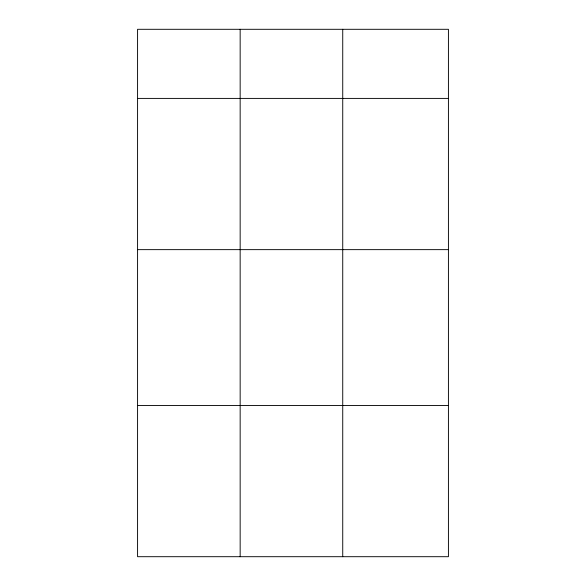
<?xml version="1.0" encoding="UTF-8"?>
<svg xmlns="http://www.w3.org/2000/svg" width="586" height="586" viewBox="0 0 586 586"><rect width="100%" height="100%" fill="white"/><g stroke="black" fill="none" stroke-linecap="round" stroke-linejoin="round"><path stroke-width="0.88" d="M448.422 98.404L448.422 556.7L137.578 556.7L137.578 29.3L448.422 29.3L448.422 98.404L137.578 98.404M137.578 249.643L448.422 249.643M137.578 405.461L448.422 405.461M342.737 29.3L342.737 556.7M240.157 29.3L240.157 556.7"/></g></svg>
